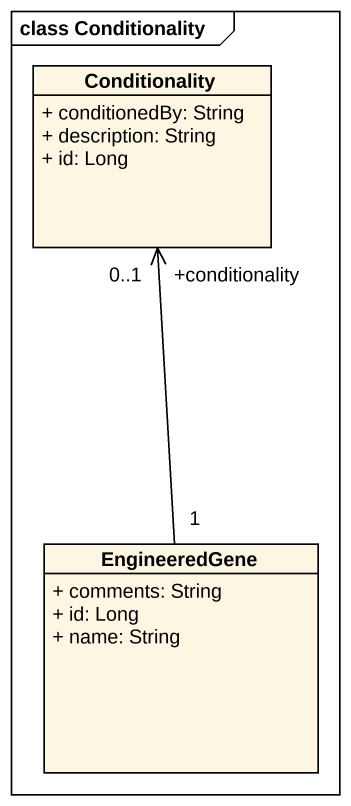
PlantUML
@startuml
mainframe class Conditionality
hide circle
hide empty members
skinparam classAttributeIconSize 0
class Conditionality {
  + conditionedBy: String
  + description: String
  + id: Long
}
class EngineeredGene {
  + comments: String
  + id: Long
  + name: String
}
EngineeredGene "1" -up-> "+conditionality\n0..1" Conditionality
@enduml
